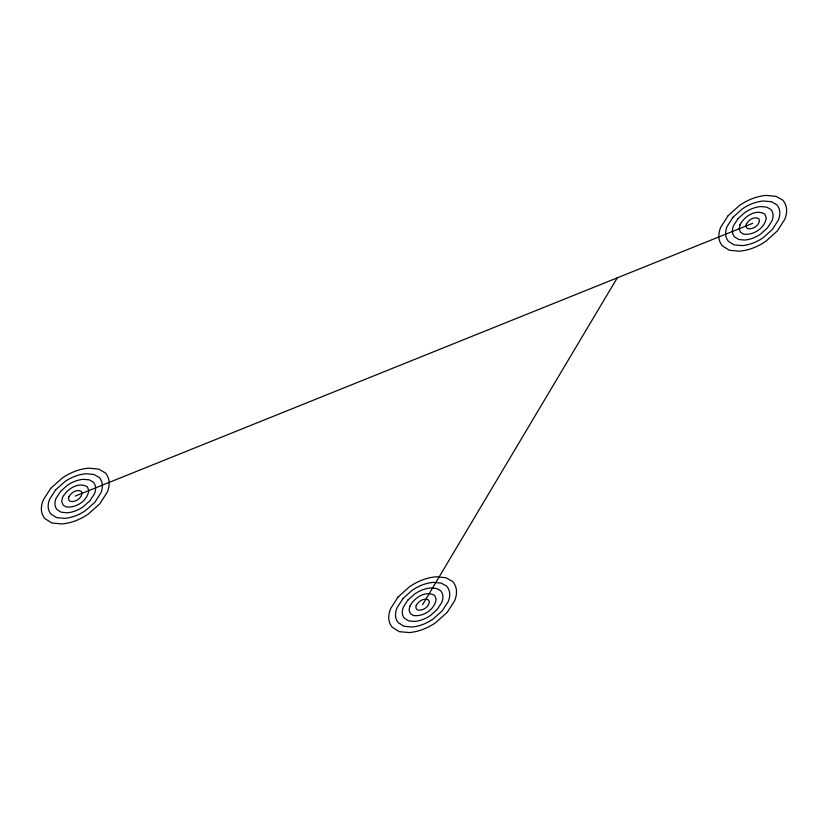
<?xml version="1.0" encoding="UTF-8"?>
<svg xmlns="http://www.w3.org/2000/svg" width="828" height="828" viewBox="0 0 828 828"><rect width="100%" height="100%" fill="white"/><g stroke="black" fill="none" stroke-linecap="round" stroke-linejoin="round"><path stroke-width="1.24" d="M422.622 604.688L617.243 277.856M75.276 496.044L752.724 223.312M62.504 497.556L61.727 501.509L63.114 505.059L65.94 506.839C75.959 508.423 87.437 500.847 88.824 490.59L87.354 486.812C78.318 481.399 66.757 489.265 62.504 497.556M68.89 496.8L68.496 498.777L69.19 500.557L70.608 501.447C75.617 502.234 81.351 498.446 82.044 493.322L81.31 491.428C76.797 488.727 71.022 492.66 68.89 496.8M409.85 606.199L409.073 610.143L410.46 613.703L413.286 615.473C423.305 617.067 434.783 609.491 436.17 599.234L434.7 595.456C425.664 590.033 414.103 597.909 409.85 606.199M416.236 605.444L415.842 607.421L416.536 609.201L417.954 610.081C422.963 610.878 428.697 607.09 429.39 601.966L428.656 600.072C424.143 597.361 418.368 601.294 416.236 605.444M739.963 224.823L739.176 228.766L740.563 232.326L743.389 234.096C753.408 235.68 764.896 228.104 766.273 217.857L764.803 214.079C755.767 208.656 744.217 216.522 739.963 224.823M746.338 224.067L745.956 226.034L746.649 227.814L748.057 228.704C753.066 229.501 758.81 225.713 759.504 220.579L758.769 218.695C754.246 215.984 748.471 219.917 746.338 224.067M50.715 488.365L43.356 499.822A55.486 34.31 -2.5 0 0 41.4 509.686A35.428 21.911 -2.5 0 0 44.867 518.587L51.926 523.017L62.028 523.948A35.428 21.911 -2.5 0 0 76.135 520.553A55.486 34.31 -2.5 0 0 88.451 513.929L99.836 503.734L107.195 492.277A55.486 34.31 -2.5 0 0 109.141 482.413A37.612 23.267 -2.5 0 0 105.466 472.964L98.615 469.083L88.524 468.151A35.428 21.911 -2.5 0 0 74.406 471.546A55.486 34.31 -2.5 0 0 62.1 478.17L50.715 488.365M55.621 489.907L49.742 499.067A44.391 27.448 -2.5 0 0 48.179 506.964A28.338 17.523 -2.5 0 0 50.943 514.074L56.604 517.624L64.677 518.369A28.338 17.523 -2.5 0 0 75.959 515.647A44.391 27.448 -2.5 0 0 85.812 510.358L94.92 502.192L100.809 493.033A44.391 27.448 -2.5 0 0 102.372 485.136A30.098 18.609 -2.5 0 0 99.432 477.58L93.947 474.475L85.874 473.73A28.338 17.523 -2.5 0 0 74.582 476.452A44.391 27.448 -2.5 0 0 64.729 481.741L55.621 489.907M60.537 491.439L56.118 498.311A33.286 20.586 -2.5 0 0 54.948 504.231A21.259 13.144 -2.5 0 0 57.028 509.572L61.272 512.232L67.327 512.791A21.259 13.144 -2.5 0 0 75.793 510.752A33.286 20.586 -2.5 0 0 83.173 506.777L90.014 500.661L94.423 493.788A33.286 20.586 -2.5 0 0 95.593 487.868A22.573 13.962 -2.5 0 0 93.388 482.196L89.279 479.867L83.224 479.308A21.259 13.144 -2.5 0 0 74.758 481.347A33.286 20.586 -2.5 0 0 67.368 485.322L60.537 491.439M398.061 597.009L390.702 608.466A55.486 34.31 -2.5 0 0 388.746 618.33A35.428 21.911 -2.5 0 0 392.213 627.22L399.282 631.66L409.374 632.592A35.428 21.911 -2.5 0 0 423.481 629.187A55.486 34.31 -2.5 0 0 435.797 622.573L447.182 612.368L454.541 600.911A55.486 34.31 -2.5 0 0 456.497 591.057A37.612 23.267 -2.5 0 0 452.812 581.608L445.961 577.727L435.87 576.785A35.428 21.911 -2.5 0 0 421.762 580.19A55.486 34.31 -2.5 0 0 409.446 586.814L398.061 597.009M402.967 598.54L397.088 607.711A44.391 27.448 -2.5 0 0 395.525 615.597A28.338 17.523 -2.5 0 0 398.289 622.718L403.95 626.268L412.023 627.013A28.338 17.523 -2.5 0 0 423.305 624.291A44.391 27.448 -2.5 0 0 433.158 618.992L442.266 610.836L448.155 601.666A44.391 27.448 -2.5 0 0 449.718 593.779A30.098 18.609 -2.5 0 0 446.778 586.224L441.293 583.119L433.22 582.374A28.338 17.523 -2.5 0 0 421.928 585.085A44.391 27.448 -2.5 0 0 412.085 590.385L402.967 598.54M407.883 600.083L403.464 606.955A33.286 20.586 -2.5 0 0 402.294 612.875A21.259 13.144 -2.5 0 0 404.374 618.216L408.618 620.876L414.673 621.435A21.259 13.144 -2.5 0 0 423.139 619.396A33.286 20.586 -2.5 0 0 430.529 615.421L437.36 609.304L441.769 602.422A33.286 20.586 -2.5 0 0 442.939 596.512A22.573 13.962 -2.5 0 0 440.734 590.84L436.625 588.511L430.57 587.952A21.259 13.144 -2.5 0 0 422.104 589.991A33.286 20.586 -2.5 0 0 414.714 593.966L407.883 600.083M728.164 215.632L720.805 227.089A55.486 34.31 -2.5 0 0 718.859 236.943A35.428 21.911 -2.5 0 0 722.316 245.844L729.385 250.273L739.476 251.215A35.428 21.911 -2.5 0 0 753.594 247.81A55.486 34.31 -2.5 0 0 765.9 241.186L777.285 230.991L784.644 219.534A55.486 34.31 -2.5 0 0 786.6 209.67A37.612 23.267 -2.5 0 0 782.926 200.221L776.074 196.339L765.972 195.408A35.428 21.911 -2.5 0 0 751.865 198.813A55.486 34.31 -2.5 0 0 739.549 205.427L728.164 215.632M733.08 217.164L727.191 226.334A44.391 27.448 -2.5 0 0 725.628 234.22A28.338 17.523 -2.5 0 0 728.402 241.341L734.053 244.881L742.126 245.626A28.338 17.523 -2.5 0 0 753.418 242.914A44.391 27.448 -2.5 0 0 763.271 237.615L772.379 229.459L778.258 220.289A44.391 27.448 -2.5 0 0 779.821 212.403A30.098 18.609 -2.5 0 0 776.881 204.837L771.396 201.732L763.323 200.987A28.338 17.523 -2.5 0 0 752.041 203.709A44.391 27.448 -2.5 0 0 742.188 209.008L733.08 217.164M737.986 218.695L733.577 225.578A33.286 20.586 -2.5 0 0 732.407 231.488A21.259 13.144 -2.5 0 0 734.477 236.829L738.721 239.489L744.776 240.048A21.259 13.144 -2.5 0 0 753.242 238.009A33.286 20.586 -2.5 0 0 760.632 234.034L767.463 227.917L771.882 221.045A33.286 20.586 -2.5 0 0 773.052 215.125A22.573 13.962 -2.5 0 0 770.847 209.463L766.728 207.124L760.673 206.565A21.259 13.144 -2.5 0 0 752.207 208.604A33.286 20.586 -2.5 0 0 744.827 212.579L737.986 218.695"/></g></svg>
